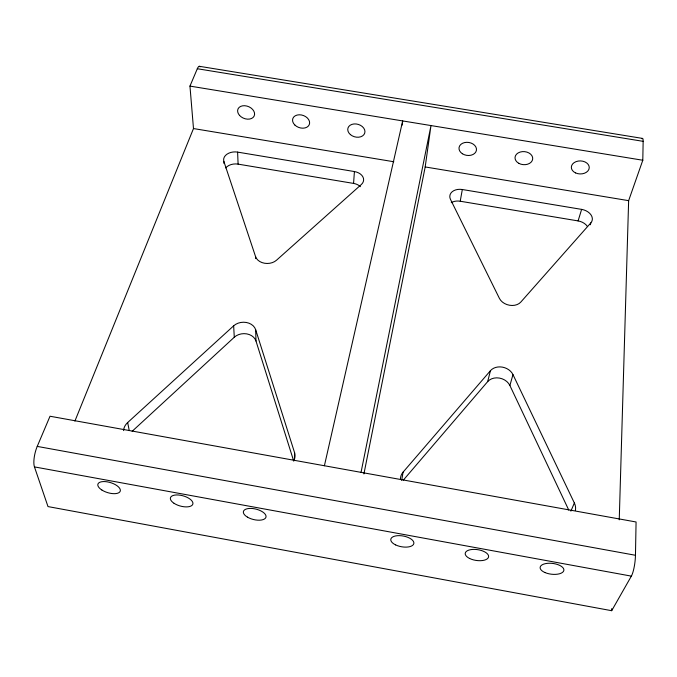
<?xml version="1.0" encoding="UTF-8"?>
<svg xmlns="http://www.w3.org/2000/svg" width="677" height="677" viewBox="0 0 677 677"><rect width="100%" height="100%" fill="white"/><g stroke="black" fill="none" stroke-linecap="round" stroke-linejoin="round"><path stroke-width="1.02" d="M294.427 459.988L294.554 452.6L255.652 329.674A12.804 10.13 -3 0 0 246.284 322.464A12.804 10.13 -3 0 0 233.65 325.832L127.657 422.55A14.073 11.517 -13.7 0 0 123.586 430.606M635.458 555.275L636.075 521.984L50.022 416.237L37.235 446.405A15.156 4.798 -76.4 0 0 34.451 466.902L47.999 506.582L611.686 610.705L631.362 576.127A15.579 3.233 -82.7 0 0 635.458 555.275L37.235 446.405M619.243 519.826L628.637 200.654L642.795 160.246L643.15 141.341A11.501 1.786 -78.6 0 0 641.965 138.777M611.686 610.705L611.754 608.598M360.418 186.674A11.103 7.938 4.4 0 0 353.572 183.416L354.418 171.552L237.602 152.113A11.255 7.811 -0.8 0 0 223.901 161.549L224.011 163.546M402.214 125.076L402.68 120.929L324.401 465.751M363.913 473.968L425.19 166.948L430.987 125.558L361.036 472.36M401.689 480.399L403.077 472.14L490.453 370.683A12.965 10.375 15.9 0 1 502.351 367.12A12.965 10.375 15.9 0 1 512.98 374.618L574.358 502.986A14.327 12.008 26.8 0 1 575.374 510.483M451.254 202.668A11.17 8.014 9.6 0 1 460.216 201.23L462.323 189.518L581.628 209.379A11.484 8.039 15 0 1 590.877 222.835L590.268 224.756M403.39 480.069L487.66 381.625L490.453 370.683M568.773 510.094L509.891 385.518L512.98 374.618M587.323 226.346A11.348 8.014 15.1 0 0 578.099 220.914L581.628 209.379M74.902 421.086L193.487 128.554L189.958 86.097L197.32 68.732A11.272 2.691 -82.7 0 1 200.087 66.862M570.897 511.135L574.358 502.986M590.877 222.835L520.808 302.069A12.203 9.224 13.9 0 1 509.536 305.251A12.203 9.224 13.9 0 1 499.423 298.405L450.493 199.393A11.306 8.031 9.5 0 1 462.323 189.518M132.159 431.308L234.284 337.239A12.635 10.079 -3.2 0 1 246.75 333.879A12.635 10.079 -3.2 0 1 255.991 341.039L293.742 461.155M199.334 66.295L642.591 138.421M197.32 68.732L643.15 141.341M189.958 86.097L642.795 160.246M193.487 128.554L393.811 161.744M425.19 166.948L628.637 200.654M225.754 167.93A11.12 7.794 -0.9 0 1 238.109 164.13L353.572 183.416M460.216 201.23L578.099 220.914M34.451 466.902L631.362 576.127M223.901 161.549L255.584 256.659L255.635 258.606M127.657 422.55L129.239 430.47M233.65 325.832L234.284 337.239M237.602 152.113L238.109 164.13M255.652 329.674L255.991 341.039M294.554 452.6A13.845 11.958 -2.8 0 1 294.241 459.768M354.418 171.552A11.23 7.963 4.4 0 1 361.34 184.499L276.487 260.239A12.042 9.029 -0.3 0 1 264.555 263.243A12.042 9.029 -0.3 0 1 255.584 256.659M400.437 478.927A13.904 12.127 12.9 0 1 403.077 472.14M487.66 381.625A12.795 10.316 16.1 0 1 499.423 378.071A12.795 10.316 16.1 0 1 509.891 385.518M462.366 153.738A8.793 6.533 8.4 0 0 476.413 150.379A8.793 6.533 8.4 0 0 464.447 142.61A8.793 6.533 8.4 0 0 462.366 153.738M395.63 544.909A11.712 5.433 10.4 0 0 413.842 543.529A11.712 5.433 10.4 0 0 397.509 535.685A11.712 5.433 10.4 0 0 395.63 544.909M518.802 163.318A8.86 6.533 4.7 0 0 532.689 159.036A8.86 6.533 4.7 0 0 520.122 152.071A8.86 6.533 4.7 0 0 518.802 163.318M469.643 558.491A11.814 5.441 8.6 0 0 488.498 557.213A11.814 5.441 8.6 0 0 472.597 549.428A11.814 5.441 8.6 0 0 469.643 558.491M575.568 172.914A8.962 6.516 1.3 0 0 589.252 167.727A8.962 6.516 1.3 0 0 576.059 161.642A8.962 6.516 1.3 0 0 575.568 172.914M544.993 572.556A11.966 5.433 6.9 0 0 563.839 570.525A11.966 5.433 6.9 0 0 547.211 563.357A11.966 5.433 6.9 0 0 544.993 572.556M350.39 134.588A8.75 6.465 15.9 0 0 364.7 133.191A8.75 6.465 15.9 0 0 353.961 123.959A8.75 6.465 15.9 0 0 350.39 134.588M247.418 517.118A11.636 5.357 13.9 0 0 265.892 517.406A11.636 5.357 13.9 0 0 250.778 508.41A11.636 5.357 13.9 0 0 247.418 517.118M294.825 125A8.776 6.406 19.3 0 0 309.254 124.678A8.776 6.406 19.3 0 0 299.175 114.785A8.776 6.406 19.3 0 0 294.825 125M174.023 503.29A11.653 5.298 15.6 0 0 192.691 504.492A11.653 5.298 15.6 0 0 178.203 494.98A11.653 5.298 15.6 0 0 174.023 503.29M239.548 115.403A8.818 6.321 22.4 0 0 254.07 116.199A8.818 6.321 22.4 0 0 244.693 105.714A8.818 6.321 22.4 0 0 239.548 115.403M101.931 490.063A11.712 5.213 17.2 0 0 120.227 491.206A11.712 5.213 17.2 0 0 105.087 481.592A11.712 5.213 17.2 0 0 101.931 490.063"/></g></svg>
